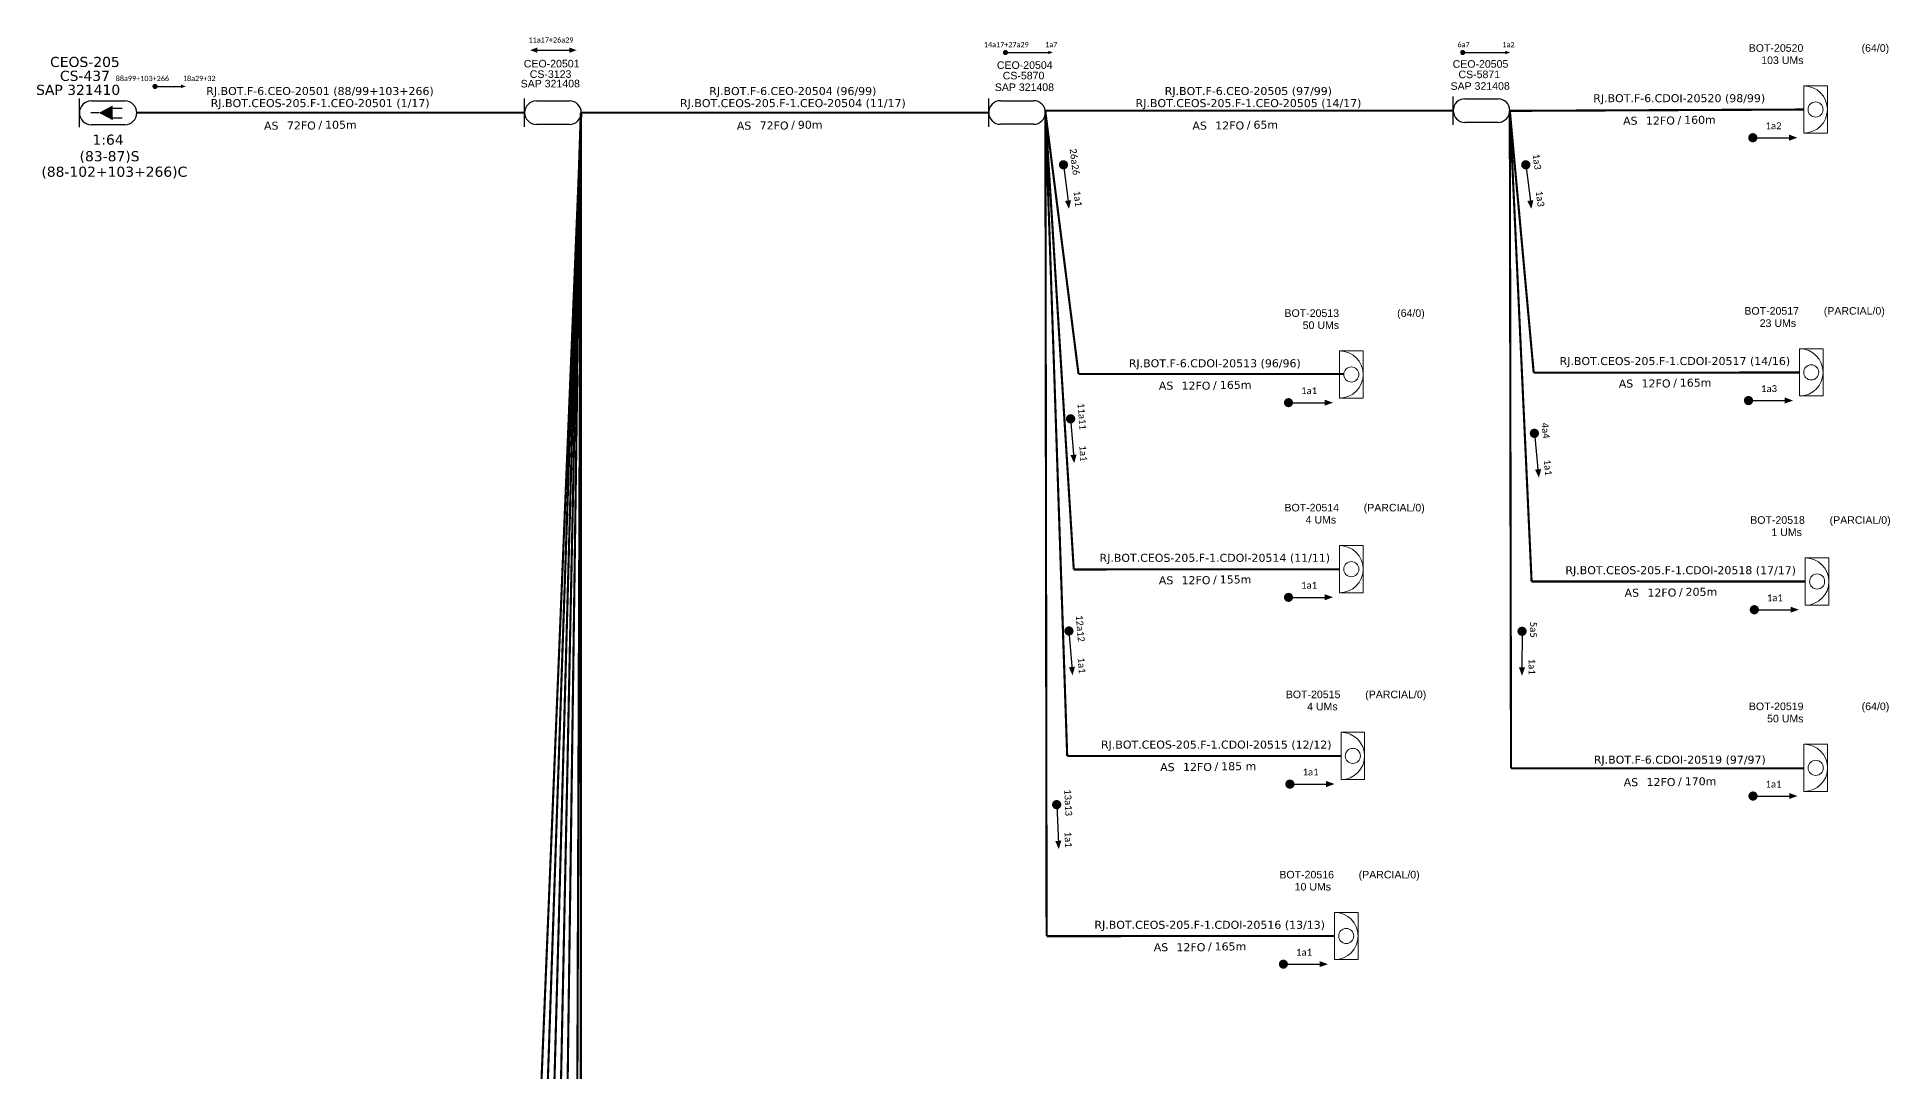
# Model space of a CAD drawing. Header units: metres. Extents: x -1.1 to 57.9, y 4.7 to 46.4.
# Drawn here: x 18.98 to 31.39, y 21.85 to 28.78 of the extents above; entities that cross this region are included whole.
import ezdxf
from ezdxf.enums import TextEntityAlignment as Align

# ---------------------------------------------------------------- set-up
doc = ezdxf.new("R2010")
doc.units = ezdxf.units.M
for name, color, linetype, lineweight in [("20.0-LEGENDA DOS CDO'S", 1, 'Continuous', 0), ('20.1-CDO_INTERIOR', 1, 'Continuous', 0), ('20.2-CDO_POSTE', 1, 'Continuous', 5), ('40.1-ETIQUETAS', 1, 'Continuous', 20)]:
    doc.layers.add(name, color=color, linetype=linetype, lineweight=lineweight)
for name, color, linetype in [('20.4-CEOS', 1, 'Continuous'), ('CAP a instalar', 1, 'Continuous'), ('SETA', 7, 'Continuous')]:
    doc.layers.add(name, color=color, linetype=linetype)
doc.styles.add('ARIAL', font='arial.ttf')
doc.styles.add('siredit', font='verdana.ttf')
doc.styles.get("Standard").update_dxf_attribs({"font": 'arial.ttf'})
doc.linetypes.add('FENCELINE1', pattern='A,0.25,-0.1,[133,ltypeshp.shx,S=0.1,R=0,X=-0.1,Y=0],-0.1,1', length=1.45)

# ---------------------------------------------------------------- blocks, each defined once
blk = doc.blocks.new('ETIQUETA_RS5F')
at = {"layer": '40.1-ETIQUETAS', "color": 0, "style": 'siredit'}
blk.add_text('/', height=1.5, dxfattribs=at).set_placement((1.55, -1.95), align=Align.MIDDLE_RIGHT)
for tag, p in [('ETIQUETA_R_PRIMARIA', (1.18, 4.1)), ('ETIQUETA_R_SECUNDARIA', (1.18, 2.1)), ('F_ATIVAS/F_MORTAS', (1.11, -4.24))]:
    blk.add_attdef(tag, text='', height=1.5, dxfattribs=at).set_placement(p, align=Align.MIDDLE_CENTER)
for tag, p in [('TIPO_CABO', (-6.62, -2.12)), ('CAP_CABO', (0.37, -2.09))]:
    blk.add_attdef(tag, text='', height=1.5, dxfattribs=at).set_placement(p, align=Align.MIDDLE_RIGHT)
blk.add_attdef('METROS', text='', height=1.5, dxfattribs=at).set_placement((2.11, -1.95), align=Align.MIDDLE_LEFT)
for tag, p in [('FUSÃO_1', (0.82, -8.39)), ('FUSÃO_2', (0.82, -10.6)), ('FUSÃO_3', (0.82, -12.93)), ('FUSÃO_4', (0.82, -15.14)), ('FUSÃO_5', (0.82, -17.16))]:
    blk.add_attdef(tag, text='', height=1.5, dxfattribs=at).set_placement(p, align=Align.CENTER)
blk = doc.blocks.new('CDOI_INT')
at = {"layer": '20.1-CDO_INTERIOR', "color": 0, "lineweight": 18}
blk.add_lwpolyline([(4.25, -4.25), (4.25, 4.25), (0, 4.25), (0, -4.25)], close=True, dxfattribs=at)
blk.add_circle((2.12, 0), 1.36, dxfattribs=at)
blk.add_arc((0, 0), 4.25, 270, 90, dxfattribs=at)
at = {"layer": "20.0-LEGENDA DOS CDO'S", "color": 0, "style": 'ARIAL'}
for tag, p in [('CDO_N', (-0.08, 10.38)), ('SPLITER_1', (21.18, 10.38)), ('SPLITER_2', (21.19, 8.68)), ('SAP', (-0.08, 6.23)), ('SURVEY', (-0.08, 8.2)), ('1:XX', (5.94, -2.22)), ('UMS', (5.94, -4.24))]:
    blk.add_attdef(tag, p, '', height=1.36, dxfattribs=at)
blk.add_attdef('FIBRAS_UTILIZADAS', text='', height=1.36, dxfattribs=at).set_placement((15.34, 10.38), align=Align.CENTER)
blk = doc.blocks.new('CDOE-TEXTO PADRÃO')
at = {"layer": "20.0-LEGENDA DOS CDO'S", "color": 0, "style": 'ARIAL'}
for tag, p in [('CDO_N', (0.49, 7.39)), ('CORDOALHA', (0.5, 4.33)), ('SAP', (0.51, 1.67)), ('SPLITER_1', (0.59, -0.91)), ('SPLITER_2', (0.6, -3.55)), ('(XX-XX_F)S', (0.54, -8.29)), ('(XX-XX_L)S', (0.55, -10.83)), ('UMS', (0.55, -13.15))]:
    blk.add_attdef(tag, p, '', height=1.7, rotation=0.118, dxfattribs=at)
blk.add_attdef('FIBRAS_UTILIZADAS', text='', height=1.7, rotation=0.118, dxfattribs=at).set_placement((19.77, 7.43), align=Align.CENTER)

msp = doc.modelspace()

# ---------------------------------------------------------------- linework, layer by layer
at = {"color": 7}
msp.add_lwpolyline([(22.33, 28.696), (22.544, 28.696)], dxfattribs=at)
at = {"color": 7, "const_width": 0.0175}
for points in [[(25.458, 28.68, 1), (25.475, 28.68, 1)], [(28.522, 28.68, 1), (28.539, 28.68, 1)], [(19.759, 28.453, 1), (19.776, 28.453, 1)]]:
    msp.add_lwpolyline(points, format="xyb", close=True, dxfattribs=at)
at = {"const_width": 0.0306}
for points in [[(30.459, 28.109, 1), (30.49, 28.109, 1)], [(25.853, 27.943, 1), (25.857, 27.912, 1)], [(25.853, 27.943, 1), (25.857, 27.912, 1)], [(28.951, 27.943, 1), (28.955, 27.912, 1)], [(28.951, 27.943, 1), (28.955, 27.912, 1)], [(27.348, 26.333, 1), (27.378, 26.333, 1)], [(30.43, 26.347, 1), (30.461, 26.347, 1)], [(30.43, 26.347, 1), (30.461, 26.347, 1)], [(25.902, 26.24, 1), (25.904, 26.209, 1)], [(25.902, 26.24, 1), (25.904, 26.209, 1)], [(29.009, 26.143, 1), (29.012, 26.112, 1)], [(29.009, 26.143, 1), (29.012, 26.112, 1)], [(27.348, 25.028, 1), (27.378, 25.028, 1)], [(27.348, 25.028, 1), (27.378, 25.028, 1)], [(30.469, 24.945, 1), (30.5, 24.945, 1)], [(30.469, 24.945, 1), (30.5, 24.945, 1)], [(25.89, 24.818, 1), (25.893, 24.787, 1)], [(25.89, 24.818, 1), (25.893, 24.787, 1)], [(28.928, 24.816, 1), (28.928, 24.785, 1)], [(28.928, 24.816, 1), (28.928, 24.785, 1)], [(27.357, 23.776, 1), (27.388, 23.776, 1)], [(27.357, 23.776, 1), (27.388, 23.776, 1)], [(30.46, 23.696, 1), (30.491, 23.696, 1)], [(25.809, 23.654, 1), (25.81, 23.623, 1)], [(25.809, 23.654, 1), (25.81, 23.623, 1)], [(27.314, 22.569, 1), (27.344, 22.569, 1)], [(27.314, 22.569, 1), (27.344, 22.569, 1)]]:
    msp.add_lwpolyline(points, format="xyb", close=True, dxfattribs=at)
at = {"layer": '20.4-CEOS', "color": 7}
for p, q in [((19.341, 28.356), (19.565, 28.356)), ((25.354, 28.183), (25.354, 28.373)), ((25.433, 28.357), (25.655, 28.357)), ((28.467, 28.196), (28.467, 28.386)), ((28.545, 28.37), (28.767, 28.37)), ((19.565, 28.196), (19.341, 28.196)), ((25.655, 28.199), (25.433, 28.199)), ((28.767, 28.212), (28.545, 28.212))]:
    msp.add_line(p, q, dxfattribs=at)
at = {"layer": '20.4-CEOS', "color": 5}
for p, q in [((22.244, 28.182), (22.244, 28.372)), ((22.323, 28.356), (22.545, 28.356)), ((22.545, 28.198), (22.323, 28.198))]:
    msp.add_line(p, q, dxfattribs=at)
at = {"layer": '20.4-CEOS', "color": 7}
for points in [[(19.261, 28.18), (19.261, 28.373)], [(19.391, 28.276), (19.337, 28.276)], [(19.48, 28.308), (19.548, 28.308)], [(19.48, 28.242), (19.548, 28.242)]]:
    msp.add_lwpolyline(points, dxfattribs=at)
msp.add_lwpolyline([(19.391, 28.276, 0, 0.0988, 0), (19.484, 28.276, 0.0988, 0.0988, 0)], format="xyseb", dxfattribs=at)
for centre, radius, start, end in [((19.341, 28.276), 0.08, 90, 270), ((19.565, 28.276), 0.08, 270, 90), ((25.433, 28.278), 0.0789, 90, 270), ((25.655, 28.278), 0.0789, 270, 90), ((28.545, 28.291), 0.0789, 90, 270), ((28.767, 28.291), 0.0789, 270, 90)]:
    msp.add_arc(centre, radius, start, end, dxfattribs=at)
at = {"layer": '20.4-CEOS', "color": 5}
for centre, start, end in [((22.323, 28.277), 90, 270), ((22.545, 28.277), 270, 90)]:
    msp.add_arc(centre, 0.0789, start, end, dxfattribs=at)
at = {"layer": 'CAP a instalar', "color": 5, "ltscale": 5.3, "const_width": 0.0143}
msp.add_lwpolyline([(19.645, 28.277), (22.244, 28.277)], dxfattribs=at)
at = {"layer": 'CAP a instalar', "color": 8, "ltscale": 5.3, "const_width": 0.0143}
for points in [[(22.12, 16.017), (22.624, 28.277)], [(22.203, 16.018), (22.621, 28.277)], [(22.287, 16.018), (22.621, 28.277)], [(22.37, 16.018), (22.621, 28.277)], [(25.733, 28.29), (25.924, 25.215)], [(25.734, 28.276), (25.88, 23.965)], [(25.734, 28.276), (25.742, 22.757)], [(29.006, 26.534), (28.846, 28.291)], [(29.006, 26.534), (30.787, 26.535)], [(25.924, 25.215), (27.705, 25.216)], [(28.992, 25.134), (30.826, 25.134)], [(25.88, 23.965), (27.715, 23.965)], [(25.742, 22.757), (27.671, 22.758)]]:
    msp.add_lwpolyline(points, dxfattribs=at)
at = {"layer": 'CAP a instalar', "ltscale": 5.3, "const_width": 0.0143}
for points in [[(22.454, 16.018), (22.621, 28.277)], [(22.621, 21.235), (22.621, 28.277)]]:
    msp.add_lwpolyline(points, dxfattribs=at)
at = {"layer": 'CAP a instalar', "color": 7, "ltscale": 5.3, "const_width": 0.0143}
for points in [[(22.577, 16.013), (22.621, 28.277)], [(22.624, 28.277), (25.354, 28.277)], [(25.956, 26.525), (25.733, 28.29)], [(25.733, 28.29), (28.467, 28.29)], [(28.846, 28.289), (30.816, 28.298)], [(28.846, 28.289), (30.816, 28.298)], [(28.846, 28.291), (28.854, 23.882)], [(25.956, 26.525), (27.736, 26.525)], [(25.956, 26.525), (27.736, 26.525)], [(28.854, 23.882), (30.817, 23.882)]]:
    msp.add_lwpolyline(points, dxfattribs=at)
at = {"layer": 'CAP a instalar', "color": 251, "ltscale": 5.3, "const_width": 0.0143}
msp.add_lwpolyline([(28.846, 28.291), (28.992, 25.134)], dxfattribs=at)
at = {"layer": 'SETA', "color": 7}
for points in [[(25.466, 28.68), (25.769, 28.68)], [(28.53, 28.68), (28.833, 28.68)], [(19.767, 28.453), (19.959, 28.453)]]:
    msp.add_lwpolyline(points, dxfattribs=at)
at = {"layer": 'SETA'}
for points in [[(30.475, 28.109), (30.738, 28.109)], [(25.855, 27.928), (25.888, 27.666)], [(25.855, 27.928), (25.888, 27.666)], [(28.953, 27.928), (28.986, 27.666)], [(28.953, 27.928), (28.986, 27.666)], [(27.363, 26.333), (27.626, 26.333)], [(30.446, 26.347), (30.709, 26.347)], [(30.446, 26.347), (30.709, 26.347)], [(25.903, 26.225), (25.924, 25.962)], [(25.903, 26.225), (25.924, 25.962)], [(29.011, 26.127), (29.037, 25.865)], [(29.011, 26.127), (29.037, 25.865)], [(27.363, 25.028), (27.626, 25.028)], [(27.363, 25.028), (27.626, 25.028)], [(30.485, 24.945), (30.748, 24.945)], [(30.485, 24.945), (30.748, 24.945)], [(25.892, 24.802), (25.913, 24.54)], [(25.892, 24.802), (25.913, 24.54)], [(28.928, 24.801), (28.927, 24.537)], [(28.928, 24.801), (28.927, 24.537)], [(27.373, 23.776), (27.636, 23.776)], [(27.373, 23.776), (27.636, 23.776)], [(25.81, 23.638), (25.821, 23.375)], [(25.81, 23.638), (25.821, 23.375)], [(30.476, 23.696), (30.739, 23.696)], [(27.329, 22.569), (27.592, 22.569)], [(27.329, 22.569), (27.592, 22.569)]]:
    msp.add_lwpolyline(points, dxfattribs=at)
at = {"layer": 'SETA', "color": 7}
for points in [[(22.33, 28.678), (22.281, 28.696), (22.33, 28.714)], [(22.544, 28.714), (22.593, 28.696), (22.544, 28.678)], [(25.753, 28.692), (25.785, 28.681), (25.753, 28.669)], [(28.817, 28.692), (28.849, 28.68), (28.817, 28.669)], [(19.942, 28.465), (19.974, 28.453), (19.942, 28.442)]]:
    msp.add_solid(points, dxfattribs=at)
at = {"layer": 'SETA'}
for points in [[(30.717, 28.13), (30.773, 28.109), (30.717, 28.089)], [(25.906, 27.69), (25.892, 27.632), (25.865, 27.685)], [(25.906, 27.69), (25.892, 27.632), (25.865, 27.685)], [(29.004, 27.69), (28.99, 27.632), (28.963, 27.685)], [(29.004, 27.69), (28.99, 27.632), (28.963, 27.685)], [(27.605, 26.353), (27.661, 26.333), (27.605, 26.313)], [(30.688, 26.368), (30.744, 26.347), (30.688, 26.327)], [(30.688, 26.368), (30.744, 26.347), (30.688, 26.327)], [(25.943, 25.985), (25.927, 25.927), (25.902, 25.981)], [(25.943, 25.985), (25.927, 25.927), (25.902, 25.981)], [(29.056, 25.888), (29.041, 25.83), (29.015, 25.884)], [(29.056, 25.888), (29.041, 25.83), (29.015, 25.884)], [(27.605, 25.049), (27.661, 25.029), (27.605, 25.008)], [(27.605, 25.049), (27.661, 25.029), (27.605, 25.008)], [(30.727, 24.966), (30.783, 24.945), (30.727, 24.925)], [(30.727, 24.966), (30.783, 24.945), (30.727, 24.925)], [(25.932, 24.563), (25.916, 24.505), (25.891, 24.559)], [(25.932, 24.563), (25.916, 24.505), (25.891, 24.559)], [(28.948, 24.558), (28.928, 24.502), (28.907, 24.558)], [(28.948, 24.558), (28.928, 24.502), (28.907, 24.558)], [(27.615, 23.797), (27.671, 23.777), (27.615, 23.756)], [(27.615, 23.797), (27.671, 23.777), (27.615, 23.756)], [(30.718, 23.717), (30.774, 23.696), (30.718, 23.676)], [(25.841, 23.397), (25.823, 23.34), (25.8, 23.395)], [(25.841, 23.397), (25.823, 23.34), (25.8, 23.395)], [(27.571, 22.59), (27.627, 22.569), (27.571, 22.549)], [(27.571, 22.59), (27.627, 22.569), (27.571, 22.549)]]:
    msp.add_solid(points, dxfattribs=at)

# ---------------------------------------------------------------- block references
at = {"layer": '20.2-CDO_POSTE', "color": 5}
ref = msp.add_blockref('CDOE-TEXTO PADRÃO', (22.236, 28.431), dxfattribs=dict(at, xscale=0.02978577816314792, yscale=0.02978577816314792, zscale=0.02978577816314792))
ref.add_attrib('CDO_N', 'CEO-20501', (22.239, 28.58), dxfattribs={"layer": "20.0-LEGENDA DOS CDO'S", "color": 0, "height": 0.0506, "rotation": 0.118, "style": 'ARIAL'})
ref = msp.add_blockref('CDOE-TEXTO PADRÃO', (22.276, 28.361), dxfattribs=dict(at, xscale=0.02978577816314792, yscale=0.02978577816314792, zscale=0.02978577816314792))
ref.add_attrib('CDO_N', 'CS-3123', (22.279, 28.51), dxfattribs={"layer": "20.0-LEGENDA DOS CDO'S", "color": 0, "height": 0.0506, "rotation": 0.118, "style": 'ARIAL'})
at = {"layer": '20.2-CDO_POSTE', "color": 7}
ref = msp.add_blockref('CDOE-TEXTO PADRÃO', (25.405, 28.421), dxfattribs=dict(at, xscale=0.02978577816314792, yscale=0.02978577816314792, zscale=0.02978577816314792))
ref.add_attrib('CDO_N', 'CEO-20504', (25.409, 28.57), dxfattribs={"layer": "20.0-LEGENDA DOS CDO'S", "color": 0, "height": 0.0506, "rotation": 0.118, "style": 'ARIAL'})
at = {"layer": '20.2-CDO_POSTE'}
ref = msp.add_blockref('CDOE-TEXTO PADRÃO', (28.459, 28.428), dxfattribs=dict(at, xscale=0.02978577816314792, yscale=0.02978577816314792, zscale=0.02978577816314792))
ref.add_attrib('CDO_N', 'CEO-20505', (28.463, 28.578), dxfattribs={"layer": "20.0-LEGENDA DOS CDO'S", "color": 7, "height": 0.0506, "rotation": 0.118, "style": 'ARIAL'})
at = {"layer": '20.2-CDO_POSTE', "color": 7}
ref = msp.add_blockref('CDOE-TEXTO PADRÃO', (28.499, 28.359), dxfattribs=dict(at, xscale=0.02978577816314792, yscale=0.02978577816314792, zscale=0.02978577816314792))
ref.add_attrib('CDO_N', 'CS-5871', (28.502, 28.508), dxfattribs={"layer": "20.0-LEGENDA DOS CDO'S", "color": 0, "height": 0.0506, "rotation": 0.118, "style": 'ARIAL'})
at = {"layer": '20.2-CDO_POSTE', "color": 5}
ref = msp.add_blockref('CDOE-TEXTO PADRÃO', (22.215, 28.297), dxfattribs=dict(at, xscale=0.02978577816314792, yscale=0.02978577816314792, zscale=0.02978577816314792))
ref.add_attrib('CDO_N', 'SAP 321408', (22.218, 28.446), dxfattribs={"layer": "20.0-LEGENDA DOS CDO'S", "color": 0, "height": 0.0506, "rotation": 0.118, "style": 'ARIAL'})
at = {"layer": '20.2-CDO_POSTE', "color": 7}
ref = msp.add_blockref('CDOE-TEXTO PADRÃO', (25.391, 28.273), dxfattribs=dict(at, xscale=0.02978577816314792, yscale=0.02978577816314792, zscale=0.02978577816314792))
ref.add_attrib('CDO_N', 'SAP 321408', (25.395, 28.422), dxfattribs={"layer": "20.0-LEGENDA DOS CDO'S", "color": 0, "height": 0.0506, "rotation": 0.118, "style": 'ARIAL'})
ref = msp.add_blockref('CDOE-TEXTO PADRÃO', (25.445, 28.351), dxfattribs=dict(at, xscale=0.02978577816314792, yscale=0.02978577816314792, zscale=0.02978577816314792))
ref.add_attrib('CDO_N', 'CS-5870', (25.448, 28.5), dxfattribs={"layer": "20.0-LEGENDA DOS CDO'S", "color": 0, "height": 0.0506, "rotation": 0.118, "style": 'ARIAL'})
ref = msp.add_blockref('CDOE-TEXTO PADRÃO', (28.446, 28.281), dxfattribs=dict(at, xscale=0.02978577816314792, yscale=0.02978577816314792, zscale=0.02978577816314792))
ref.add_attrib('CDO_N', 'SAP 321408', (28.449, 28.43), dxfattribs={"layer": "20.0-LEGENDA DOS CDO'S", "color": 0, "height": 0.0506, "rotation": 0.118, "style": 'ARIAL'})
at = {"layer": '40.1-ETIQUETAS', "color": 7}
ref = msp.add_blockref('ETIQUETA_RS5F', (20.832, 28.266), dxfattribs=dict(at, xscale=0.0357429332308784, yscale=0.0357429332308784, zscale=0.0357429332308784))
ref.add_attrib('ETIQUETA_R_PRIMARIA', 'RJ.BOT.F-6.CEO-20501 (88/99+103+266)', dxfattribs={"color": 1, "height": 0.05361, "style": 'siredit'}).set_placement((20.873, 28.422), align=Align.MIDDLE_CENTER)
ref.add_attrib('ETIQUETA_R_SECUNDARIA', 'RJ.BOT.CEOS-205.F-1.CEO-20501 (1/17)', dxfattribs={"color": 0, "height": 0.05361, "style": 'siredit'}).set_placement((20.874, 28.341), align=Align.MIDDLE_CENTER)
ref.add_attrib('TIPO_CABO', 'AS', dxfattribs={"color": 0, "height": 0.0536, "style": 'siredit'}).set_placement((20.595, 28.19), align=Align.MIDDLE_RIGHT)
ref.add_attrib('CAP_CABO', '72FO', dxfattribs={"color": 0, "height": 0.0536, "style": 'siredit'}).set_placement((20.845, 28.191), align=Align.MIDDLE_RIGHT)
ref.add_attrib('METROS', '105m', dxfattribs={"color": 0, "height": 0.0536, "style": 'siredit'}).set_placement((20.907, 28.196), align=Align.MIDDLE_LEFT)
ref = msp.add_blockref('ETIQUETA_RS5F', (24, 28.266), dxfattribs=dict(at, xscale=0.0357429332308784, yscale=0.0357429332308784, zscale=0.0357429332308784))
ref.add_attrib('ETIQUETA_R_PRIMARIA', 'RJ.BOT.F-6.CEO-20504 (96/99)', dxfattribs={"color": 0, "height": 0.05361, "style": 'siredit'}).set_placement((24.041, 28.422), align=Align.MIDDLE_CENTER)
ref.add_attrib('ETIQUETA_R_SECUNDARIA', 'RJ.BOT.CEOS-205.F-1.CEO-20504 (11/17)', dxfattribs={"color": 0, "height": 0.05361, "style": 'siredit'}).set_placement((24.042, 28.341), align=Align.MIDDLE_CENTER)
ref.add_attrib('TIPO_CABO', 'AS', dxfattribs={"color": 0, "height": 0.0536, "style": 'siredit'}).set_placement((23.763, 28.19), align=Align.MIDDLE_RIGHT)
ref.add_attrib('CAP_CABO', '72FO', dxfattribs={"color": 0, "height": 0.0536, "style": 'siredit'}).set_placement((24.013, 28.191), align=Align.MIDDLE_RIGHT)
ref.add_attrib('METROS', '90m', dxfattribs={"color": 0, "height": 0.0536, "style": 'siredit'}).set_placement((24.075, 28.196), align=Align.MIDDLE_LEFT)
ref = msp.add_blockref('ETIQUETA_RS5F', (27.053, 28.266), dxfattribs=dict(at, xscale=0.0357429332308784, yscale=0.0357429332308784, zscale=0.0357429332308784))
ref.add_attrib('ETIQUETA_R_PRIMARIA', 'RJ.BOT.F-6.CEO-20505 (97/99)', dxfattribs={"color": 0, "height": 0.05361, "style": 'siredit'}).set_placement((27.094, 28.422), align=Align.MIDDLE_CENTER)
ref.add_attrib('ETIQUETA_R_SECUNDARIA', 'RJ.BOT.CEOS-205.F-1.CEO-20505 (14/17)', dxfattribs={"color": 0, "height": 0.05361, "style": 'siredit'}).set_placement((27.095, 28.341), align=Align.MIDDLE_CENTER)
ref.add_attrib('TIPO_CABO', 'AS', dxfattribs={"color": 0, "height": 0.0536, "style": 'siredit'}).set_placement((26.816, 28.19), align=Align.MIDDLE_RIGHT)
ref.add_attrib('CAP_CABO', '12FO', dxfattribs={"color": 0, "height": 0.0536, "style": 'siredit'}).set_placement((27.066, 28.191), align=Align.MIDDLE_RIGHT)
ref.add_attrib('METROS', '65m', dxfattribs={"color": 0, "height": 0.0536, "style": 'siredit'}).set_placement((27.128, 28.196), align=Align.MIDDLE_LEFT)
at = {"layer": 'CAP a instalar', "color": 7, "linetype": 'FENCELINE1', "ltscale": 5.3}
ref = msp.add_blockref('CDOI_INT', (30.816, 28.298), dxfattribs=dict(at, xscale=0.03724497823077096, yscale=0.03724497823077096, zscale=0.03724497823077096))
ref.add_attrib('CDO_N', 'BOT-20520', dxfattribs={"layer": "20.0-LEGENDA DOS CDO'S", "color": 0, "height": 0.0507, "style": 'ARIAL'}).set_placement((30.813, 28.685), align=Align.RIGHT)
ref.add_attrib('FIBRAS_UTILIZADAS', '(64/0)', dxfattribs={"layer": "20.0-LEGENDA DOS CDO'S", "color": 0, "height": 0.0507, "style": 'ARIAL'}).set_placement((31.388, 28.685), align=Align.RIGHT)
ref.add_attrib('SURVEY', '103 UMs', dxfattribs={"layer": "20.0-LEGENDA DOS CDO'S", "color": 0, "height": 0.0507, "style": 'ARIAL'}).set_placement((30.814, 28.603), align=Align.RIGHT)
ref = msp.add_blockref('ETIQUETA_RS5F', (29.939, 28.298), dxfattribs=dict(at, xscale=0.03574293323090624, yscale=0.03574293323090624, zscale=0.03574293323090624))
ref.add_attrib('ETIQUETA_R_SECUNDARIA', 'RJ.BOT.F-6.CDOI-20520 (98/99)', dxfattribs={"layer": '40.1-ETIQUETAS', "color": 0, "height": 0.05361, "style": 'siredit'}).set_placement((29.981, 28.374), align=Align.MIDDLE_CENTER)
ref.add_attrib('TIPO_CABO', 'AS', dxfattribs={"layer": '40.1-ETIQUETAS', "color": 0, "height": 0.0536, "style": 'siredit'}).set_placement((29.702, 28.223), align=Align.MIDDLE_RIGHT)
ref.add_attrib('CAP_CABO', '12FO', dxfattribs={"layer": '40.1-ETIQUETAS', "color": 0, "height": 0.0536, "style": 'siredit'}).set_placement((29.952, 28.224), align=Align.MIDDLE_RIGHT)
ref.add_attrib('METROS', '160m', dxfattribs={"layer": '40.1-ETIQUETAS', "color": 0, "height": 0.0536, "style": 'siredit'}).set_placement((30.014, 28.229), align=Align.MIDDLE_LEFT)
ref = msp.add_blockref('CDOI_INT', (27.705, 26.522), dxfattribs=dict(at, xscale=0.03724497823077096, yscale=0.03724497823077096, zscale=0.03724497823077096))
ref.add_attrib('CDO_N', 'BOT-20513', dxfattribs={"layer": "20.0-LEGENDA DOS CDO'S", "color": 0, "height": 0.0507, "style": 'ARIAL'}).set_placement((27.702, 26.908), align=Align.RIGHT)
ref.add_attrib('FIBRAS_UTILIZADAS', '(64/0)', dxfattribs={"layer": "20.0-LEGENDA DOS CDO'S", "color": 0, "height": 0.0507, "style": 'ARIAL'}).set_placement((28.276, 26.908), align=Align.RIGHT)
ref.add_attrib('SURVEY', '50 UMs', dxfattribs={"layer": "20.0-LEGENDA DOS CDO'S", "color": 0, "height": 0.0507, "style": 'ARIAL'}).set_placement((27.702, 26.827), align=Align.RIGHT)
at = {"layer": 'CAP a instalar', "color": 8, "linetype": 'FENCELINE1', "ltscale": 5.3}
ref = msp.add_blockref('CDOI_INT', (30.787, 26.536), dxfattribs=dict(at, xscale=0.03724497823049912, yscale=0.03724497823049912, zscale=0.03724497823049912))
ref.add_attrib('CDO_N', 'BOT-20517', dxfattribs={"layer": "20.0-LEGENDA DOS CDO'S", "color": 0, "height": 0.0507, "style": 'ARIAL'}).set_placement((30.784, 26.923), align=Align.RIGHT)
ref.add_attrib('FIBRAS_UTILIZADAS', '(PARCIAL/0)', dxfattribs={"layer": "20.0-LEGENDA DOS CDO'S", "color": 0, "height": 0.05066, "style": 'ARIAL'}).set_placement((31.359, 26.923), align=Align.RIGHT)
ref.add_attrib('SURVEY', '23 UMs ', dxfattribs={"layer": "20.0-LEGENDA DOS CDO'S", "color": 0, "height": 0.0507, "style": 'ARIAL'}).set_placement((30.784, 26.841), align=Align.RIGHT)
at = {"layer": 'CAP a instalar', "color": 7, "linetype": 'FENCELINE1', "ltscale": 5.3}
ref = msp.add_blockref('ETIQUETA_RS5F', (26.827, 26.522), dxfattribs=dict(at, xscale=0.03574293323090624, yscale=0.03574293323090624, zscale=0.03574293323090624))
ref.add_attrib('ETIQUETA_R_SECUNDARIA', 'RJ.BOT.F-6.CDOI-20513 (96/96)', dxfattribs={"layer": '40.1-ETIQUETAS', "color": 0, "height": 0.05361, "style": 'siredit'}).set_placement((26.869, 26.597), align=Align.MIDDLE_CENTER)
ref.add_attrib('TIPO_CABO', 'AS', dxfattribs={"layer": '40.1-ETIQUETAS', "color": 0, "height": 0.0536, "style": 'siredit'}).set_placement((26.591, 26.447), align=Align.MIDDLE_RIGHT)
ref.add_attrib('CAP_CABO', '12FO', dxfattribs={"layer": '40.1-ETIQUETAS', "color": 0, "height": 0.0536, "style": 'siredit'}).set_placement((26.84, 26.447), align=Align.MIDDLE_RIGHT)
ref.add_attrib('METROS', '165m', dxfattribs={"layer": '40.1-ETIQUETAS', "color": 0, "height": 0.0536, "style": 'siredit'}).set_placement((26.903, 26.452), align=Align.MIDDLE_LEFT)
at = {"layer": 'CAP a instalar', "color": 8, "linetype": 'FENCELINE1', "ltscale": 5.3}
ref = msp.add_blockref('ETIQUETA_RS5F', (29.91, 26.536), dxfattribs=dict(at, xscale=0.03574293323064537, yscale=0.03574293323064537, zscale=0.03574293323064537))
ref.add_attrib('ETIQUETA_R_SECUNDARIA', 'RJ.BOT.CEOS-205.F-1.CDOI-20517 (14/16)', dxfattribs={"layer": '40.1-ETIQUETAS', "color": 0, "height": 0.05361, "style": 'siredit'}).set_placement((29.952, 26.612), align=Align.MIDDLE_CENTER)
ref.add_attrib('TIPO_CABO', 'AS', dxfattribs={"layer": '40.1-ETIQUETAS', "color": 0, "height": 0.0536, "style": 'siredit'}).set_placement((29.673, 26.461), align=Align.MIDDLE_RIGHT)
ref.add_attrib('CAP_CABO', '12FO', dxfattribs={"layer": '40.1-ETIQUETAS', "color": 0, "height": 0.0536, "style": 'siredit'}).set_placement((29.923, 26.462), align=Align.MIDDLE_RIGHT)
ref.add_attrib('METROS', '165m ', dxfattribs={"layer": '40.1-ETIQUETAS', "color": 0, "height": 0.0536, "style": 'siredit'}).set_placement((29.985, 26.467), align=Align.MIDDLE_LEFT)
ref = msp.add_blockref('CDOI_INT', (27.705, 25.217), dxfattribs=dict(at, xscale=0.03724497823049912, yscale=0.03724497823049912, zscale=0.03724497823049912))
ref.add_attrib('CDO_N', 'BOT-20514', dxfattribs={"layer": "20.0-LEGENDA DOS CDO'S", "color": 0, "height": 0.0507, "style": 'ARIAL'}).set_placement((27.702, 25.604), align=Align.RIGHT)
ref.add_attrib('FIBRAS_UTILIZADAS', '(PARCIAL/0)', dxfattribs={"layer": "20.0-LEGENDA DOS CDO'S", "color": 0, "height": 0.05066, "style": 'ARIAL'}).set_placement((28.276, 25.604), align=Align.RIGHT)
ref.add_attrib('SURVEY', '4 UMs ', dxfattribs={"layer": "20.0-LEGENDA DOS CDO'S", "color": 0, "height": 0.0507, "style": 'ARIAL'}).set_placement((27.702, 25.523), align=Align.RIGHT)
ref = msp.add_blockref('CDOI_INT', (30.826, 25.134), dxfattribs=dict(at, xscale=0.03724497823049912, yscale=0.03724497823049912, zscale=0.03724497823049912))
ref.add_attrib('CDO_N', 'BOT-20518', dxfattribs={"layer": "20.0-LEGENDA DOS CDO'S", "color": 0, "height": 0.0507, "style": 'ARIAL'}).set_placement((30.823, 25.521), align=Align.RIGHT)
ref.add_attrib('FIBRAS_UTILIZADAS', '(PARCIAL/0)', dxfattribs={"layer": "20.0-LEGENDA DOS CDO'S", "color": 0, "height": 0.05066, "style": 'ARIAL'}).set_placement((31.398, 25.521), align=Align.RIGHT)
ref.add_attrib('SURVEY', '1 UMs ', dxfattribs={"layer": "20.0-LEGENDA DOS CDO'S", "color": 0, "height": 0.0507, "style": 'ARIAL'}).set_placement((30.823, 25.439), align=Align.RIGHT)
ref = msp.add_blockref('ETIQUETA_RS5F', (26.827, 25.218), dxfattribs=dict(at, xscale=0.03574293323064537, yscale=0.03574293323064537, zscale=0.03574293323064537))
ref.add_attrib('ETIQUETA_R_SECUNDARIA', 'RJ.BOT.CEOS-205.F-1.CDOI-20514 (11/11)', dxfattribs={"layer": '40.1-ETIQUETAS', "color": 0, "height": 0.05361, "style": 'siredit'}).set_placement((26.869, 25.293), align=Align.MIDDLE_CENTER)
ref.add_attrib('TIPO_CABO', 'AS', dxfattribs={"layer": '40.1-ETIQUETAS', "color": 0, "height": 0.0536, "style": 'siredit'}).set_placement((26.591, 25.142), align=Align.MIDDLE_RIGHT)
ref.add_attrib('CAP_CABO', '12FO', dxfattribs={"layer": '40.1-ETIQUETAS', "color": 0, "height": 0.0536, "style": 'siredit'}).set_placement((26.84, 25.143), align=Align.MIDDLE_RIGHT)
ref.add_attrib('METROS', '155m ', dxfattribs={"layer": '40.1-ETIQUETAS', "color": 0, "height": 0.0536, "style": 'siredit'}).set_placement((26.902, 25.148), align=Align.MIDDLE_LEFT)
ref = msp.add_blockref('ETIQUETA_RS5F', (29.949, 25.134), dxfattribs=dict(at, xscale=0.03574293323064537, yscale=0.03574293323064537, zscale=0.03574293323064537))
ref.add_attrib('ETIQUETA_R_SECUNDARIA', 'RJ.BOT.CEOS-205.F-1.CDOI-20518 (17/17)', dxfattribs={"layer": '40.1-ETIQUETAS', "color": 0, "height": 0.05361, "style": 'siredit'}).set_placement((29.991, 25.21), align=Align.MIDDLE_CENTER)
ref.add_attrib('TIPO_CABO', 'AS', dxfattribs={"layer": '40.1-ETIQUETAS', "color": 0, "height": 0.0536, "style": 'siredit'}).set_placement((29.712, 25.059), align=Align.MIDDLE_RIGHT)
ref.add_attrib('CAP_CABO', '12FO', dxfattribs={"layer": '40.1-ETIQUETAS', "color": 0, "height": 0.0536, "style": 'siredit'}).set_placement((29.962, 25.06), align=Align.MIDDLE_RIGHT)
ref.add_attrib('METROS', '205m ', dxfattribs={"layer": '40.1-ETIQUETAS', "color": 0, "height": 0.0536, "style": 'siredit'}).set_placement((30.024, 25.065), align=Align.MIDDLE_LEFT)
ref = msp.add_blockref('CDOI_INT', (27.715, 23.965), dxfattribs=dict(at, xscale=0.03724497823049912, yscale=0.03724497823049912, zscale=0.03724497823049912))
ref.add_attrib('CDO_N', 'BOT-20515', dxfattribs={"layer": "20.0-LEGENDA DOS CDO'S", "color": 0, "height": 0.0507, "style": 'ARIAL'}).set_placement((27.711, 24.352), align=Align.RIGHT)
ref.add_attrib('FIBRAS_UTILIZADAS', '(PARCIAL/0)', dxfattribs={"layer": "20.0-LEGENDA DOS CDO'S", "color": 0, "height": 0.05066, "style": 'ARIAL'}).set_placement((28.286, 24.352), align=Align.RIGHT)
ref.add_attrib('SURVEY', '4 UMs ', dxfattribs={"layer": "20.0-LEGENDA DOS CDO'S", "color": 0, "height": 0.0507, "style": 'ARIAL'}).set_placement((27.712, 24.271), align=Align.RIGHT)
at = {"layer": 'CAP a instalar', "color": 7, "linetype": 'FENCELINE1', "ltscale": 5.3}
ref = msp.add_blockref('CDOI_INT', (30.817, 23.885), dxfattribs=dict(at, xscale=0.03724497823077096, yscale=0.03724497823077096, zscale=0.03724497823077096))
ref.add_attrib('CDO_N', 'BOT-20519', dxfattribs={"layer": "20.0-LEGENDA DOS CDO'S", "color": 0, "height": 0.0507, "style": 'ARIAL'}).set_placement((30.814, 24.272), align=Align.RIGHT)
ref.add_attrib('FIBRAS_UTILIZADAS', '(64/0)', dxfattribs={"layer": "20.0-LEGENDA DOS CDO'S", "color": 0, "height": 0.0507, "style": 'ARIAL'}).set_placement((31.389, 24.272), align=Align.RIGHT)
ref.add_attrib('SURVEY', '50 UMs', dxfattribs={"layer": "20.0-LEGENDA DOS CDO'S", "color": 0, "height": 0.0507, "style": 'ARIAL'}).set_placement((30.814, 24.19), align=Align.RIGHT)
at = {"layer": 'CAP a instalar', "color": 8, "linetype": 'FENCELINE1', "ltscale": 5.3}
ref = msp.add_blockref('ETIQUETA_RS5F', (26.837, 23.966), dxfattribs=dict(at, xscale=0.03574293323064537, yscale=0.03574293323064537, zscale=0.03574293323064537))
ref.add_attrib('ETIQUETA_R_SECUNDARIA', 'RJ.BOT.CEOS-205.F-1.CDOI-20515 (12/12)', dxfattribs={"layer": '40.1-ETIQUETAS', "color": 0, "height": 0.05361, "style": 'siredit'}).set_placement((26.879, 24.041), align=Align.MIDDLE_CENTER)
ref.add_attrib('TIPO_CABO', 'AS', dxfattribs={"layer": '40.1-ETIQUETAS', "color": 0, "height": 0.0536, "style": 'siredit'}).set_placement((26.6, 23.89), align=Align.MIDDLE_RIGHT)
ref.add_attrib('CAP_CABO', '12FO', dxfattribs={"layer": '40.1-ETIQUETAS', "color": 0, "height": 0.0536, "style": 'siredit'}).set_placement((26.85, 23.891), align=Align.MIDDLE_RIGHT)
ref.add_attrib('METROS', '185 m', dxfattribs={"layer": '40.1-ETIQUETAS', "color": 0, "height": 0.0536, "style": 'siredit'}).set_placement((26.912, 23.896), align=Align.MIDDLE_LEFT)
at = {"layer": 'CAP a instalar', "color": 7, "linetype": 'FENCELINE1', "ltscale": 5.3}
ref = msp.add_blockref('ETIQUETA_RS5F', (29.943, 23.865), dxfattribs=dict(at, xscale=0.03574293323090624, yscale=0.03574293323090624, zscale=0.03574293323090624))
ref.add_attrib('ETIQUETA_R_SECUNDARIA', 'RJ.BOT.F-6.CDOI-20519 (97/97)', dxfattribs={"layer": '40.1-ETIQUETAS', "color": 0, "height": 0.05361, "style": 'siredit'}).set_placement((29.985, 23.94), align=Align.MIDDLE_CENTER)
ref.add_attrib('TIPO_CABO', 'AS', dxfattribs={"layer": '40.1-ETIQUETAS', "color": 0, "height": 0.0536, "style": 'siredit'}).set_placement((29.706, 23.789), align=Align.MIDDLE_RIGHT)
ref.add_attrib('CAP_CABO', '12FO', dxfattribs={"layer": '40.1-ETIQUETAS', "color": 0, "height": 0.0536, "style": 'siredit'}).set_placement((29.956, 23.79), align=Align.MIDDLE_RIGHT)
ref.add_attrib('METROS', '170m', dxfattribs={"layer": '40.1-ETIQUETAS', "color": 0, "height": 0.0536, "style": 'siredit'}).set_placement((30.018, 23.795), align=Align.MIDDLE_LEFT)
at = {"layer": 'CAP a instalar', "color": 8, "linetype": 'FENCELINE1', "ltscale": 5.3}
ref = msp.add_blockref('CDOI_INT', (27.671, 22.758), dxfattribs=dict(at, xscale=0.03724497823049912, yscale=0.03724497823049912, zscale=0.03724497823049912))
ref.add_attrib('CDO_N', 'BOT-20516', dxfattribs={"layer": "20.0-LEGENDA DOS CDO'S", "color": 0, "height": 0.0507, "style": 'ARIAL'}).set_placement((27.668, 23.144), align=Align.RIGHT)
ref.add_attrib('FIBRAS_UTILIZADAS', '(PARCIAL/0)', dxfattribs={"layer": "20.0-LEGENDA DOS CDO'S", "color": 0, "height": 0.05066, "style": 'ARIAL'}).set_placement((28.242, 23.144), align=Align.RIGHT)
ref.add_attrib('SURVEY', '10 UMs ', dxfattribs={"layer": "20.0-LEGENDA DOS CDO'S", "color": 0, "height": 0.0507, "style": 'ARIAL'}).set_placement((27.668, 23.063), align=Align.RIGHT)
ref = msp.add_blockref('ETIQUETA_RS5F', (26.793, 22.758), dxfattribs=dict(at, xscale=0.03574293323064537, yscale=0.03574293323064537, zscale=0.03574293323064537))
ref.add_attrib('ETIQUETA_R_SECUNDARIA', 'RJ.BOT.CEOS-205.F-1.CDOI-20516 (13/13)', dxfattribs={"layer": '40.1-ETIQUETAS', "color": 0, "height": 0.05361, "style": 'siredit'}).set_placement((26.835, 22.833), align=Align.MIDDLE_CENTER)
ref.add_attrib('TIPO_CABO', 'AS', dxfattribs={"layer": '40.1-ETIQUETAS', "color": 0, "height": 0.0536, "style": 'siredit'}).set_placement((26.557, 22.683), align=Align.MIDDLE_RIGHT)
ref.add_attrib('CAP_CABO', '12FO', dxfattribs={"layer": '40.1-ETIQUETAS', "color": 0, "height": 0.0536, "style": 'siredit'}).set_placement((26.806, 22.683), align=Align.MIDDLE_RIGHT)
ref.add_attrib('METROS', '165m ', dxfattribs={"layer": '40.1-ETIQUETAS', "color": 0, "height": 0.0536, "style": 'siredit'}).set_placement((26.868, 22.688), align=Align.MIDDLE_LEFT)

# ---------------------------------------------------------------- texts
at = {"color": 5, "char_height": 0.03504, "width": 2.587, "attachment_point": 5, "rotation": 359.9166}
for s, insert in [('\\C256;\\fCalibri|b0|i0|c0|p34;11a17+26a29', (22.421, 28.764)), ('{\\fCalibri|b0|i0|c0|p34;\\C256;14a17+27a29}', (25.472, 28.733)), ('{\\fCalibri|b0|i0|c0|p34;\\C256;1a7}', (25.773, 28.733)), ('{\\fCalibri|b0|i0|c0|p34;\\C256;6a7}', (28.536, 28.733)), ('{\\fCalibri|b0|i0|c0|p34;\\C256;1a2}', (28.837, 28.733)), ('{\\fCalibri|b0|i0|c0|p34;\\C256;88a99+\\C0;103\\C1;+266}', (19.683, 28.506)), ('{\\fCalibri|b0|i0|c0|p34;\\C256;18a29\\C1;+32}', (20.064, 28.506))]:
    msp.add_mtext(s, dxfattribs=dict(at, insert=insert))
at = {"char_height": 0.04597, "width": 0.77709, "attachment_point": 5}
for s, insert in [('{\\fCalibri|b0|i0|c0|p34;\\C7;1a2}', (30.613, 28.189)), ('{\\fCalibri|b0|i0|c0|p34;\\C7;1a3}', (30.583, 26.427)), ('{\\fCalibri|b0|i0|c0|p34;\\C7;1a1}', (27.501, 26.413)), ('{\\fCalibri|b0|i0|c0|p34;\\C7;1a1}', (27.501, 25.109)), ('{\\fCalibri|b0|i0|c0|p34;\\C7;1a1}', (30.622, 25.025)), ('\\C7;\\fCalibri|b0|i0|c0|p34;1a1', (27.511, 23.857)), ('{\\fCalibri|b0|i0|c0|p34;\\C7;1a1}', (30.613, 23.776)), ('{\\fCalibri|b0|i0|c0|p34;\\C7;1a1}', (27.467, 22.649))]:
    msp.add_mtext(s, dxfattribs=dict(at, insert=insert))
for s, insert, rotation in [('{\\fCalibri|b0|i0|c0|p34;\\C7;26a26}', (25.93, 27.948), 277.1136), ('{\\fCalibri|b0|i0|c0|p34;\\C7;1a3}', (29.028, 27.948), 277.1136), ('{\\fCalibri|b0|i0|c0|p34;\\C7;1a1}', (25.951, 27.7), 277.1136), ('{\\fCalibri|b0|i0|c0|p34;\\C7;1a3}', (29.049, 27.7), 277.1136), ('{\\fCalibri|b0|i0|c0|p34;\\C7;11a11}', (25.979, 26.241), 274.5464), ('{\\fCalibri|b0|i0|c0|p34;\\C7;4a4}', (29.086, 26.146), 275.7639), ('{\\fCalibri|b0|i0|c0|p34;\\C7;1a1}', (25.988, 25.993), 274.5464), ('{\\fCalibri|b0|i0|c0|p34;\\C7;1a1}', (29.101, 25.898), 275.7639), ('{\\fCalibri|b0|i0|c0|p34;\\C7;12a12}', (25.968, 24.819), 274.5464), ('{\\fCalibri|b0|i0|c0|p34;\\C7;5a5}', (29.005, 24.811), 269.982), ('{\\fCalibri|b0|i0|c0|p34;\\C7;1a1}', (25.977, 24.571), 274.5464), ('{\\fCalibri|b0|i0|c0|p34;\\C7;1a1}', (28.994, 24.563), 269.982), ('{\\fCalibri|b0|i0|c0|p34;\\C7;13a13}', (25.887, 23.652), 272.3975), ('{\\fCalibri|b0|i0|c0|p34;\\C7;1a1}', (25.887, 23.404), 272.3975)]:
    msp.add_mtext(s, dxfattribs=dict(at, insert=insert, rotation=rotation))
at = {"layer": '20.4-CEOS', "color": 7, "style": 'siredit'}
for s, height, p in [('CEOS-205', 0.0678, (19.298, 28.651)), ('CS-437', 0.0678, (19.298, 28.558)), ('  SAP 321410', 0.06779, (19.223, 28.464)), ('1:64', 0.0678, (19.453, 28.13)), ('(83-87)S', 0.0678, (19.463, 28.019))]:
    msp.add_text(s, height=height, dxfattribs=at).set_placement(p, align=Align.TOP_CENTER)
at = {"layer": '20.4-CEOS', "color": 1, "style": 'siredit'}
msp.add_text('(88-102+103+266)C', height=0.06779, dxfattribs=at).set_placement((19.495, 27.915), align=Align.TOP_CENTER)

doc.saveas('drawing.dxf')
